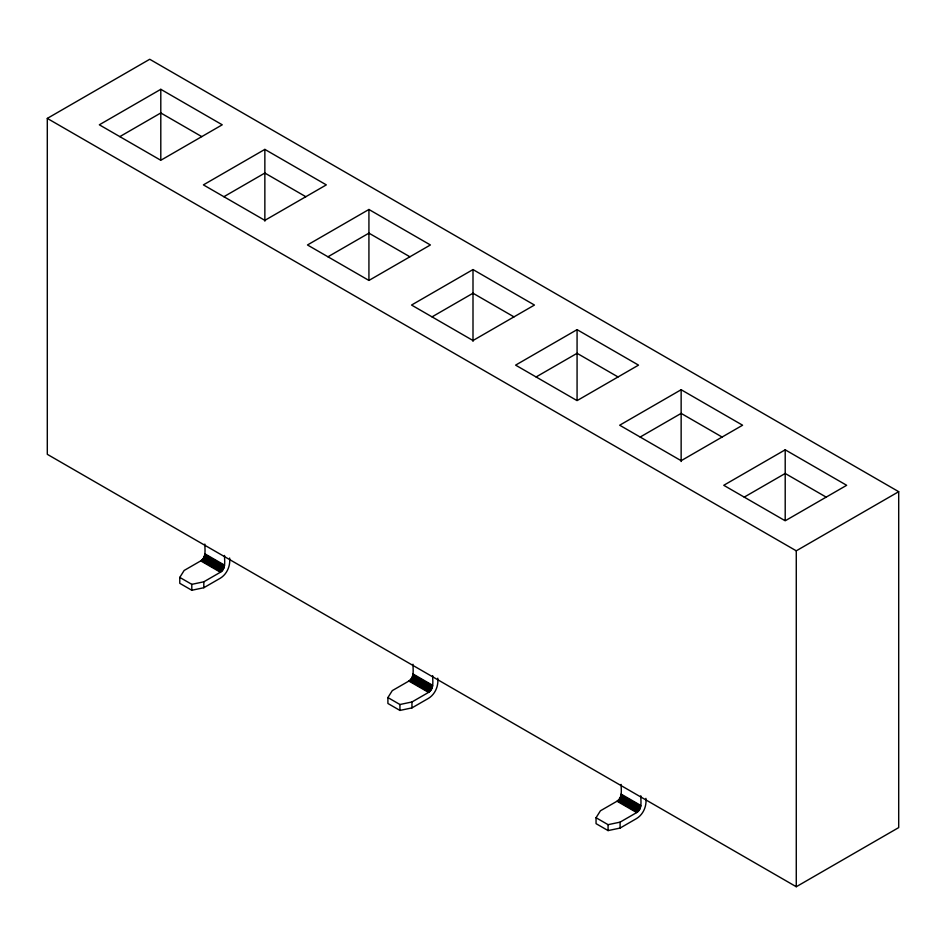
<?xml version="1.0" encoding="UTF-8"?>
<svg xmlns="http://www.w3.org/2000/svg" width="946" height="946" viewBox="0 0 946 946"><rect width="100%" height="100%" fill="white"/><g stroke="black" fill="none" stroke-linecap="round" stroke-linejoin="round"><path stroke-width="1.42" d="M160.796 89.314L99.33 124.801L160.796 160.276L222.251 124.801L160.796 89.314L160.796 159.626M473 269.563L411.545 305.05L473 340.525L534.455 305.05L473 269.563L473 341.34M577.072 329.646L515.605 365.132L577.072 400.619L638.526 365.132L577.072 329.646L577.072 399.969M229.63 558.022C230.528 565.743 227.087 573.997 220.406 578.148L203.816 587.726L191.802 590.257L179.775 583.315L179.775 577.403L184.151 570.462L200.741 560.883C206.441 557.407 204.833 549.52 204.833 544.08M179.775 577.403L191.802 584.344L203.816 581.814L220.406 572.235C226.106 568.759 224.498 560.872 224.509 555.444M437.762 678.187C438.66 685.909 435.231 694.163 428.55 698.314L411.948 707.892L399.933 710.422L387.907 703.481L387.907 697.569L392.283 690.627L408.873 681.049C414.573 677.573 412.964 669.685 412.976 664.258M387.907 697.569L399.933 704.51L411.948 701.979L428.55 692.401C434.238 688.936 432.629 681.037 432.641 675.61M645.905 798.365C646.804 806.087 643.375 814.329 636.682 818.479L620.091 828.069L608.077 830.588L596.051 823.647L596.051 817.734L600.426 810.793L617.017 801.215C622.716 797.75 621.108 789.851 621.12 784.423M596.051 817.734L608.077 824.676L620.091 822.145L636.682 812.567C642.381 809.102 640.773 801.215 640.785 795.775M47.3 118.404L149.728 59.267L898.7 491.684L898.7 827.596L796.272 886.733L47.3 454.317L47.3 118.404L796.272 550.82L898.7 491.684M119.823 136.626L160.796 112.964L201.77 136.626M264.856 149.397L203.402 184.884L264.856 220.359L326.323 184.884L264.856 149.397L264.856 221.175M223.895 196.709L264.856 173.047L305.83 196.709M368.928 209.48L307.474 244.967L368.928 280.442L430.395 244.967L368.928 209.48L368.928 279.803M327.955 256.792L368.928 233.142L409.902 256.792M432.026 316.875L473 293.225L513.974 316.875M536.098 376.957L577.072 353.307L618.045 376.957M681.144 389.728L619.677 425.215L681.144 460.702L742.598 425.215L681.144 389.728L681.144 461.506M640.17 437.04L681.144 413.39L722.105 437.04M785.204 449.811L723.749 485.298L785.204 520.785L846.67 485.298L785.204 449.811L785.204 520.134M744.23 497.123L785.204 473.473L826.177 497.123M204.833 553.788L224.509 565.14M412.976 673.954L432.641 685.306M621.12 794.12L640.785 805.472M204.785 554.557L224.45 565.909M412.929 674.723L432.594 686.075M621.061 794.888L640.726 806.24M204.632 555.361L224.308 566.713M412.775 675.527L432.44 686.879M620.919 795.692L640.584 807.056M204.395 556.189L224.06 567.541M412.527 676.355L432.192 687.707M620.671 796.52L640.336 807.884M204.052 557.017L223.717 568.369M412.196 677.182L431.861 688.534M620.328 797.348L639.993 808.712M203.638 557.821L223.303 569.173M411.77 677.986L431.447 689.35M619.914 798.152L639.579 809.516M203.154 558.589L222.818 569.941M411.285 678.755L430.95 690.107M619.429 798.921L639.094 810.273M202.598 559.287L222.263 570.651M410.741 679.465L430.406 690.817M618.873 799.63L638.538 810.982M202.006 559.914L221.671 571.278M410.15 680.091L429.815 691.443M618.282 800.257L637.947 811.609M201.38 560.458L221.045 571.81M409.523 680.623L429.188 691.975M617.655 800.789L637.32 812.141M200.741 560.883L220.406 572.235M408.873 681.049L428.55 692.401M617.017 801.215L636.682 812.567M796.272 550.82L796.272 886.733M620.091 822.145L620.091 828.069M608.077 824.676L608.077 830.588M411.948 701.979L411.948 707.892M399.933 704.51L399.933 710.422M203.816 581.814L203.816 587.726M191.802 584.344L191.802 590.257"/></g></svg>
